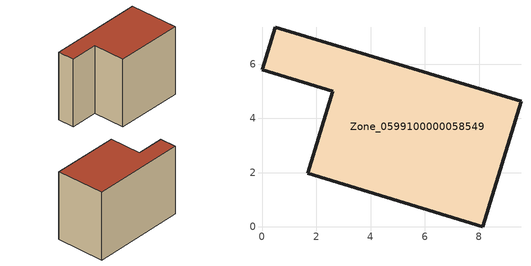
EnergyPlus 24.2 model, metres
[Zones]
Zone_0599100000058549
 floor ground (C_G): 9.54,4.62 8.13,0 1.68,1.97 2.6,4.99 0,5.79 0.48,7.36 z0
 wall outside (C_F): 8.13,0 9.54,4.62 0.48,7.36 0,5.79 2.6,4.99 1.68,1.97 8.13,0 z0:6.82
 roof outside (C_R): 1.68,1.97 8.13,0 9.54,4.62 0.48,7.36 0,5.79 2.6,4.99 z6.82
[BUILDING]
Pand.0599100000058549: North Axis=0; Terrain=City; Loads Convergence Tolerance Value=0.04; Temperature Convergence Tolerance Value=0.4; Solar Distribution=FullExterior; Maximum Number of Warmup Days=25; Minimum Number of Warmup Days=1
[Site:Location]
Rotterdam.The.Hague.AP_ZH_NLD Design_Conditions: Latitude=51.96; Longitude=4.45; Time Zone=1; Elevation=-4.5
[SITE:GROUNDTEMPERATURE:BUILDINGSURFACE]
18, 18, 18, 18, 18, 18, 18, 18, 18, 18, 18, 18
[MATERIAL] Thermal Absorptance=0.9; Solar Absorptance=0.7; Visible Absorptance=0.7
Name | Roughness | Thickness | Conductivity | Density | Specific Heat
G.TI.1946 | MediumSmooth | 0.15 | 1 | 540 | 1210
F.TI.1946 | Rough | 0.3 | 0.857143 | 1920 | 840
R.TI.1946 | MediumRough | 0.2 | 0.1 | 1500 | 1000
[CONSTRUCTION]
C_G: G.TI.1946
C_F: F.TI.1946
C_R: R.TI.1946
[ZONE]
Zone_0599100000058549: Type=1; Multiplier=1; Ceiling Height=Autocalculate; Volume=Autocalculate; Floor Area=autocalculate; Part of Total Floor Area=Yes
[ZONEINFILTRATION:DESIGNFLOWRATE]
Infil_Zone_0599100000058549: Zone or ZoneList or Space or SpaceList=Zone_0599100000058549; Schedule=AlwaysOn; Design Flow Rate Calculation Method=Flow/Area; Flow Rate per Floor Area=0.003; Constant Term Coefficient=1; Temperature Term Coefficient=0; Velocity Term Coefficient=0; Velocity Squared Term Coefficient=0
[HVACTEMPLATE:ZONE:IDEALLOADSAIRSYSTEM]
Zone_0599100000058549: Maximum Heating Supply Air Temperature=50; Minimum Cooling Supply Air Temperature=13; Maximum Heating Supply Air Humidity Ratio=0.0156; Minimum Cooling Supply Air Humidity Ratio=0.0077; Heating Limit=NoLimit; Cooling Limit=NoLimit; Dehumidification Control Type=ConstantSensibleHeatRatio; Cooling Sensible Heat Ratio=0.7; Dehumidification Setpoint=60; Humidification Control Type=None; Humidification Setpoint=30; Outdoor Air Method=None; Outdoor Air Flow Rate per Person=0.00944; Outdoor Air Flow Rate per Zone Floor Area=0; Outdoor Air Flow Rate per Zone=0; Demand Controlled Ventilation Type=None; Outdoor Air Economizer Type=NoEconomizer; Heat Recovery Type=None; Sensible Heat Recovery Effectiveness=0.7; Latent Heat Recovery Effectiveness=0.65
[ZONECONTROL:THERMOSTAT]
ThermostatControl_Zone_0599100000058549: Zone or ZoneList=Zone_0599100000058549; Control Type Schedule=DualSetpointControlType; Control 1=Thermostat_Zone_0599100000058549; Temperature Difference Between Cutout And Setpoint=0
[THERMOSTATSETPOINT:DUALSETPOINT]
Thermostat_Zone_0599100000058549: Heating Setpoint Temperature Schedule=HeatingSetpoint_Zone_0599100000058549; Cooling Setpoint Temperature Schedule=CoolingSetpoint_Zone_0599100000058549
[SCHEDULE:COMPACT]
HeatingSetpoint_Zone_0599100000058549: Through: 12/31, For: AllDays, Until: 24:00, 21
CoolingSetpoint_Zone_0599100000058549: Through: 12/31, For: AllDays, Until: 24:00, 24
DualSetpointControlType: Through: 12/31, For: AllDays, Until: 24:00, 4
AlwaysOn: Through: 12/31, For: AllDays, Until: 24:00, 1
